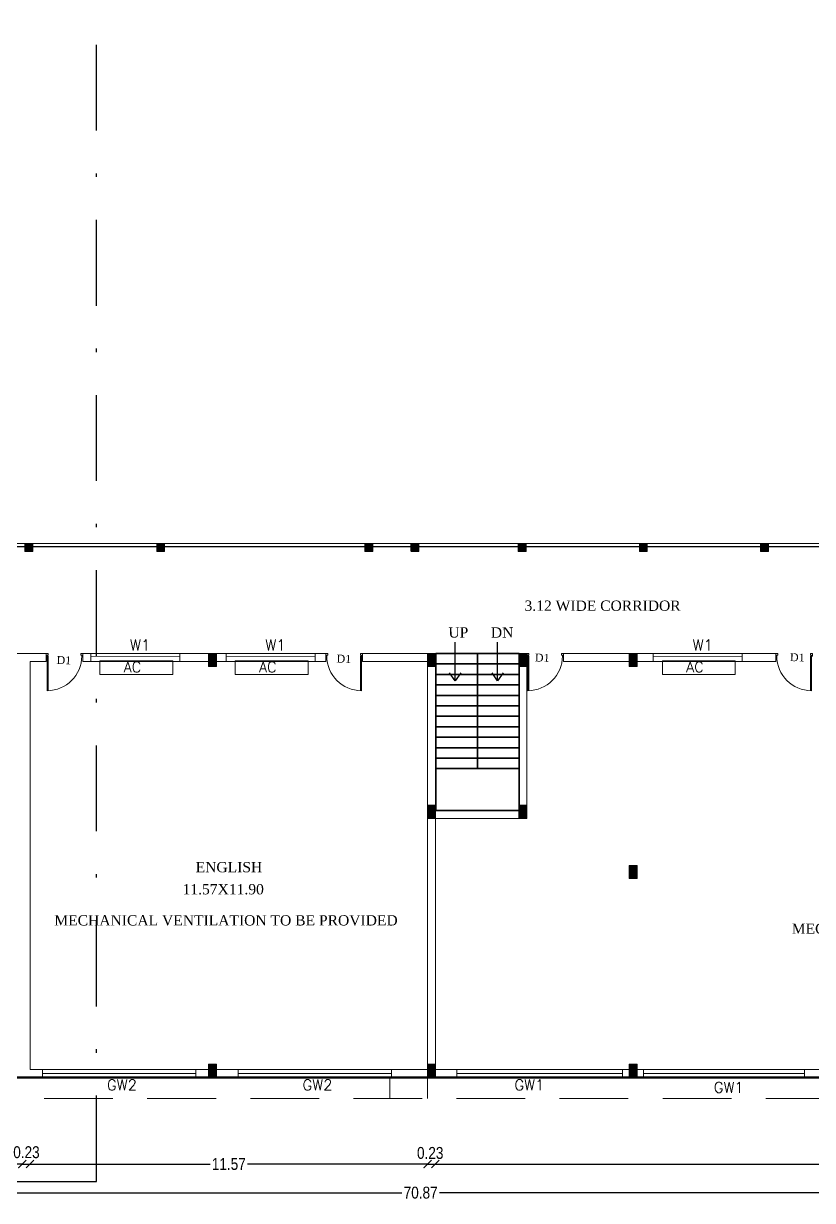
# Model space of a CAD drawing. Header units: metres. Extents: x 43 to 977, y 102 to 459.
# Drawn here: x 681.18 to 704.14, y 139.98 to 174.24 of the extents above; entities that cross this region are included whole.
import ezdxf

# ---------------------------------------------------------------- set-up
doc = ezdxf.new("R2010")
doc.units = ezdxf.units.M
doc.header["$MEASUREMENT"] = 0
doc.header["$PDMODE"] = 3
doc.linetypes.add('DASHDOT', pattern=[1, 0.5, -0.25, 0, -0.25])
doc.linetypes.add('HIDDEN', pattern=[0.375, 0.25, -0.125])
doc.layers.get('0').update_dxf_attribs({"lineweight": 0})
doc.layers.get('Defpoints').update_dxf_attribs({"lineweight": 0})
for name, color, linetype, lineweight in [('BLK_1_FLR_2_BLT_UP_AREA_DEDUCT_EXISTING', 4, 'Continuous', 35), ('Column', 1, 'Continuous', 0), ('DOOR', 1, 'Continuous', 0), ('fence', 15, 'Continuous', 0), ('hatch', 7, 'Continuous', 0), ('Layer3', 5, 'Continuous', 0), ('Staircase', 140, 'Continuous', 0), ('TE', 9, 'Continuous', 0), ('TEXT', 130, 'Continuous', 0), ('WALL', 7, 'Continuous', 0), ('WIN', 13, 'Continuous', 0)]:
    doc.layers.add(name, color=color, linetype=linetype, lineweight=lineweight)
doc.layers.add('BLK_1_FLR_2_BLT_UP_AREA_EXISTING', color=10, linetype='Continuous')
doc.styles.get("Standard").update_dxf_attribs({"font": 'romans.shx'})
doc.styles.add('style2', font='romantic.ttf')
doc.styles.add('visa', font='swissc.ttf')
doc.dimstyles.new('Copy of o3 400', dxfattribs={"dimscale": 0.23, "dimtxt": 0.9, "dimasz": 1, "dimexe": 5, "dimexo": 9, "dimgap": 0.23, "dimtad": 0, "dimlfac": 4, "dimzin": 3, "dimdsep": 46, "dimtxsty": 'visa', "dimblk": 'ARCHTICK', "dimcen": 0.09, "dimse1": 1, "dimse2": 1, "dimclrd": 7, "dimclre": 256, "dimclrt": 7, "dimadec": 0, "dimazin": 0, "dimtfac": 0.23, "dimtofl": 0, "dimtmove": 2, "dimatfit": 1, "dimldrblk": 'ARCHTICK', "dimfxl": 0, "dimtolj": 1, "dimtzin": 0, "dimarcsym": 0})
doc.dimstyles.new('o3', dxfattribs={"dimscale": 0.23, "dimtxt": 0.9, "dimasz": 1, "dimexe": 5, "dimexo": 9, "dimgap": 0.23, "dimtad": 0, "dimzin": 3, "dimdsep": 46, "dimtxsty": 'visa', "dimblk": 'ARCHTICK', "dimcen": 0.09, "dimse1": 1, "dimse2": 1, "dimclrd": 7, "dimclre": 256, "dimclrt": 7, "dimadec": 0, "dimazin": 0, "dimtfac": 0.23, "dimtofl": 0, "dimtmove": 2, "dimatfit": 1, "dimldrblk": 'ARCHTICK', "dimfxl": 0, "dimtolj": 1, "dimtzin": 0, "dimarcsym": 0})

# ---------------------------------------------------------------- blocks, each defined once
blk = doc.blocks.new('reterte')
for p, q in [((81308.8, 63026.8), (81308.8, 63060.8)), ((81309.8, 63026.8), (81309.8, 63060.8)), ((81308.8, 63026.8), (81309.8, 63026.8))]:
    blk.add_line(p, q)
for points in [[(81307.8, 63026.8), (81308.8, 63026.8), (81308.8, 63025.8), (81309.8, 63025.8), (81309.8, 63024.3), (81307.8, 63024.3)], [(81343.8, 63026.8), (81342.8, 63026.8), (81342.8, 63025.8), (81341.8, 63025.8), (81341.8, 63024.3), (81343.8, 63024.3)]]:
    blk.add_lwpolyline(points, close=True)
blk.add_arc((81308.8, 63026.8), 34, 0, 90)
blk = doc.blocks.new('_ArchTick')
at = {"color": 0, "const_width": 0.15}
blk.add_lwpolyline([(-0.5, -0.5), (0.5, 0.5)], dxfattribs=at)
blk = doc.blocks.new('*D375')
at = {"layer": 'Defpoints', "color": 0, "lineweight": 30}
for p in [(681.14, 144.473), (670.899, 144.251), (681.14, 141.037)]:
    blk.add_point(p, dxfattribs=at)
at = {"layer": 'WALL', "color": 7, "lineweight": -2}
for p, q in [((670.899, 141.037), (675.479, 141.037)), ((681.14, 141.037), (676.559, 141.037))]:
    blk.add_line(p, q, dxfattribs=at)
at = {"layer": 'WALL', "color": 7, "lineweight": -2, "xscale": 0.23, "yscale": 0.23, "zscale": 0.23, "rotation": 180}
blk.add_blockref('_ArchTick', (670.899, 141.037), dxfattribs=at)
at = {"layer": 'WALL', "color": 7, "lineweight": -2, "xscale": 0.23, "yscale": 0.23, "zscale": 0.23}
blk.add_blockref('_ArchTick', (681.14, 141.037), dxfattribs=at)
at = {"layer": 'WALL', "color": 7, "insert": (676.019, 141.037), "char_height": 0.345, "attachment_point": 5, "style": 'visa'}
blk.add_mtext('\\A1;10.24', dxfattribs=at)
blk = doc.blocks.new('*D376')
at = {"layer": 'Defpoints', "color": 0, "lineweight": 30}
for p in [(681.14, 144.473), (681.368, 144.473), (681.368, 141.037)]:
    blk.add_point(p, dxfattribs=at)
at = {"layer": 'WALL', "color": 7, "lineweight": -2}
blk.add_line((681.14, 141.037), (681.368, 141.037), dxfattribs=at)
at = {"layer": 'WALL', "color": 7, "lineweight": -2, "xscale": 0.23, "yscale": 0.23, "zscale": 0.23, "rotation": 180}
blk.add_blockref('_ArchTick', (681.14, 141.037), dxfattribs=at)
at = {"layer": 'WALL', "color": 7, "lineweight": -2, "xscale": 0.23, "yscale": 0.23, "zscale": 0.23}
blk.add_blockref('_ArchTick', (681.368, 141.037), dxfattribs=at)
at = {"layer": 'WALL', "color": 7, "insert": (681.264, 141.379), "char_height": 0.345, "attachment_point": 5, "style": 'visa'}
blk.add_mtext('\\A1;0.23', dxfattribs=at)
blk = doc.blocks.new('*D377')
at = {"layer": 'Defpoints', "color": 0, "lineweight": 30}
for p in [(681.368, 144.473), (692.938, 144.473), (692.938, 141.037)]:
    blk.add_point(p, dxfattribs=at)
at = {"layer": 'WALL', "color": 7, "lineweight": -2}
for p, q in [((681.368, 141.037), (686.613, 141.037)), ((692.938, 141.037), (687.693, 141.037))]:
    blk.add_line(p, q, dxfattribs=at)
at = {"layer": 'WALL', "color": 7, "lineweight": -2, "xscale": 0.23, "yscale": 0.23, "zscale": 0.23, "rotation": 180}
blk.add_blockref('_ArchTick', (681.368, 141.037), dxfattribs=at)
at = {"layer": 'WALL', "color": 7, "lineweight": -2, "xscale": 0.23, "yscale": 0.23, "zscale": 0.23}
blk.add_blockref('_ArchTick', (692.938, 141.037), dxfattribs=at)
at = {"layer": 'WALL', "color": 7, "insert": (687.153, 141.037), "char_height": 0.345, "attachment_point": 5, "style": 'visa'}
blk.add_mtext('\\A1;11.57', dxfattribs=at)
blk = doc.blocks.new('*D378')
at = {"layer": 'Defpoints', "color": 0, "lineweight": 30}
for p in [(692.938, 144.473), (693.166, 144.473), (693.166, 141.037)]:
    blk.add_point(p, dxfattribs=at)
at = {"layer": 'WALL', "color": 7, "lineweight": -2}
blk.add_line((692.938, 141.037), (693.166, 141.037), dxfattribs=at)
at = {"layer": 'WALL', "color": 7, "lineweight": -2, "xscale": 0.23, "yscale": 0.23, "zscale": 0.23, "rotation": 180}
blk.add_blockref('_ArchTick', (692.938, 141.037), dxfattribs=at)
at = {"layer": 'WALL', "color": 7, "lineweight": -2, "xscale": 0.23, "yscale": 0.23, "zscale": 0.23}
blk.add_blockref('_ArchTick', (693.166, 141.037), dxfattribs=at)
at = {"layer": 'WALL', "color": 7, "insert": (693.015, 141.358), "char_height": 0.345, "attachment_point": 5, "style": 'visa'}
blk.add_mtext('\\A1;0.23', dxfattribs=at)
blk = doc.blocks.new('*D379')
at = {"layer": 'Defpoints', "color": 0, "lineweight": 30}
for p in [(693.166, 144.473), (724.172, 144.473), (724.172, 141.037)]:
    blk.add_point(p, dxfattribs=at)
at = {"layer": 'WALL', "color": 7, "lineweight": -2}
for p, q in [((693.166, 141.037), (708.153, 141.037)), ((724.172, 141.037), (709.185, 141.037))]:
    blk.add_line(p, q, dxfattribs=at)
at = {"layer": 'WALL', "color": 7, "lineweight": -2, "xscale": 0.23, "yscale": 0.23, "zscale": 0.23, "rotation": 180}
blk.add_blockref('_ArchTick', (693.166, 141.037), dxfattribs=at)
at = {"layer": 'WALL', "color": 7, "lineweight": -2, "xscale": 0.23, "yscale": 0.23, "zscale": 0.23}
blk.add_blockref('_ArchTick', (724.172, 141.037), dxfattribs=at)
at = {"layer": 'WALL', "color": 7, "insert": (708.669, 141.037), "char_height": 0.345, "attachment_point": 5, "style": 'visa'}
blk.add_mtext('\\A1;31.01', dxfattribs=at)
blk = doc.blocks.new('*D385')
at = {"layer": 'Defpoints', "color": 0, "lineweight": 30}
for p in [(657.302, 143.94), (728.172, 144.077), (728.172, 140.203)]:
    blk.add_point(p, dxfattribs=at)
at = {"layer": 'WALL', "color": 7, "lineweight": -2}
for p, q in [((657.302, 140.203), (692.19, 140.203)), ((728.172, 140.203), (693.284, 140.203))]:
    blk.add_line(p, q, dxfattribs=at)
at = {"layer": 'WALL', "color": 7, "lineweight": -2, "xscale": 0.23, "yscale": 0.23, "zscale": 0.23, "rotation": 180}
blk.add_blockref('_ArchTick', (657.302, 140.203), dxfattribs=at)
at = {"layer": 'WALL', "color": 7, "lineweight": -2, "xscale": 0.23, "yscale": 0.23, "zscale": 0.23}
blk.add_blockref('_ArchTick', (728.172, 140.203), dxfattribs=at)
at = {"layer": 'WALL', "color": 7, "insert": (692.737, 140.203), "char_height": 0.345, "attachment_point": 5, "style": 'visa'}
blk.add_mtext('\\A1;70.87', dxfattribs=at)

msp = doc.modelspace()

# ---------------------------------------------------------------- hatches: boundary and pattern name
h = msp.add_hatch()
h.set_pattern_fill('ANSI31', color=256, scale=0.025396, style=0)
h.set_pattern_definition([(45, (-4746.1596215, 1821.2625484), (-0.0022447263868, 0.0022447263868), [])])
h.paths.add_polyline_path([(693.16639, 155.90184), (692.93783, 155.90184), (692.93783, 155.5209), (693.16639, 155.5209)])
h = msp.add_hatch()
h.set_pattern_fill('ANSI31', color=256, scale=0.025396, style=0)
h.set_pattern_definition([(45, (-4743.4997472, 1821.2625484), (-0.0022447263868, 0.0022447263868), [])])
h.paths.add_polyline_path([(695.82627, 155.90184), (695.5977, 155.90184), (695.5977, 155.5209), (695.82627, 155.5209)])
h = msp.add_hatch()
h.set_pattern_fill('ANSI31', color=256, scale=0.025396, style=0)
h.set_pattern_definition([(45, (-4746.1596215, 1816.843613), (-0.0022447263868, 0.0022447263868), [])])
h.paths.add_polyline_path([(693.16639, 151.48291), (692.93783, 151.48291), (692.93783, 151.10196), (693.16639, 151.10196)])
h = msp.add_hatch()
h.set_pattern_fill('ANSI31', color=256, scale=0.025396, style=0)
h.set_pattern_definition([(45, (-4743.4997472, 1816.843613), (-0.0022447263868, 0.0022447263868), [])])
h.paths.add_polyline_path([(695.82627, 151.48291), (695.5977, 151.48291), (695.5977, 151.10196), (695.82627, 151.10196)])
at = {"layer": 'hatch'}
h = msp.add_hatch(dxfattribs=at)
h.set_pattern_fill('ANSI31', color=256, scale=0.025396, style=0)
h.set_pattern_definition([(45, (-4757.87906, 1824.4608656), (-0.0022447263868, 0.0022447263868), [])])
h.paths.add_polyline_path([(681.44696, 159.10016), (681.21839, 159.10016), (681.21839, 158.87159), (681.44696, 158.87159)])
h = msp.add_hatch(dxfattribs=at)
h.set_pattern_fill('ANSI31', color=256, scale=0.025396, style=0)
h.set_pattern_definition([(45, (-4754.041488, 1824.4608656), (-0.0022447263868, 0.0022447263868), [])])
h.paths.add_polyline_path([(685.28453, 159.10016), (685.05596, 159.10016), (685.05596, 158.87159), (685.28453, 158.87159)])
h = msp.add_hatch(dxfattribs=at)
h.set_pattern_fill('ANSI31', color=256, scale=0.025396, style=0)
h.set_pattern_definition([(45, (-4747.98422, 1824.4608656), (-0.0022447263868, 0.0022447263868), [])])
h.paths.add_polyline_path([(691.3418, 159.10016), (691.11323, 159.10016), (691.11323, 158.87159), (691.3418, 158.87159)])
h = msp.add_hatch(dxfattribs=at)
h.set_pattern_fill('ANSI31', color=256, scale=0.025396, style=0)
h.set_pattern_definition([(45, (-4746.6426495, 1824.4608656), (-0.0022447263868, 0.0022447263868), [])])
h.paths.add_polyline_path([(692.68337, 159.10016), (692.4548, 159.10016), (692.4548, 158.87159), (692.68337, 158.87159)])
h = msp.add_hatch(dxfattribs=at)
h.set_pattern_fill('ANSI31', color=256, scale=0.025396, style=0)
h.set_pattern_definition([(45, (-4743.5189194, 1824.4608656), (-0.0022447263868, 0.0022447263868), [])])
h.paths.add_polyline_path([(695.8071, 159.10016), (695.57853, 159.10016), (695.57853, 158.87159), (695.8071, 158.87159)])
h = msp.add_hatch(dxfattribs=at)
h.set_pattern_fill('ANSI31', color=256, scale=0.025396, style=0)
h.set_pattern_definition([(45, (-4739.9939145, 1824.4608656), (-0.0022447263868, 0.0022447263868), [])])
h.paths.add_polyline_path([(699.3321, 159.10016), (699.10354, 159.10016), (699.10354, 158.87159), (699.3321, 158.87159)])
h = msp.add_hatch(dxfattribs=at)
h.set_pattern_fill('ANSI31', color=256, scale=0.025396, style=0)
h.set_pattern_definition([(45, (-4736.4689097, 1824.4608656), (-0.0022447263868, 0.0022447263868), [])])
h.paths.add_polyline_path([(702.85711, 159.10016), (702.62854, 159.10016), (702.62854, 158.87159), (702.85711, 158.87159)])
h = msp.add_hatch(dxfattribs=at)
h.set_pattern_fill('ANSI31', color=256, scale=0.025396, style=0)
h.set_pattern_definition([(45, (-4752.5340525, 1821.2625484), (-0.0022447263868, 0.0022447263868), [])])
h.paths.add_polyline_path([(686.79196, 155.90184), (686.5634, 155.90184), (686.5634, 155.5209), (686.79196, 155.5209)])
h = msp.add_hatch(dxfattribs=at)
h.set_pattern_fill('ANSI31', color=256, scale=0.025396, style=0)
h.set_pattern_definition([(45, (-4740.2910464, 1821.2625484), (-0.0022447263868, 0.0022447263868), [])])
h.paths.add_polyline_path([(699.03497, 155.90184), (698.8064, 155.90184), (698.8064, 155.5209), (699.03497, 155.5209)])
h = msp.add_hatch(dxfattribs=at)
h.set_pattern_fill('ANSI31', color=256, scale=0.025396, style=0)
h.set_pattern_definition([(45, (-4740.2910464, 1815.0912766), (-0.0022447263868, 0.0022447263868), [])])
h.paths.add_polyline_path([(699.03497, 149.73057), (698.8064, 149.73057), (698.8064, 149.34963), (699.03497, 149.34963)])
h = msp.add_hatch(dxfattribs=at)
h.set_pattern_fill('ANSI31', color=256, scale=0.025396, style=0)
h.set_pattern_definition([(45, (-4752.5340525, 1809.3009476), (-0.0022447263868, 0.0022447263868), [])])
h.paths.add_polyline_path([(686.79196, 143.94024), (686.5634, 143.94024), (686.5634, 143.5593), (686.79196, 143.5593)])
h = msp.add_hatch(dxfattribs=at)
h.set_pattern_fill('ANSI31', color=256, scale=0.025396, style=0)
h.set_pattern_definition([(45, (-4746.1596215, 1809.3009476), (-0.0022447263868, 0.0022447263868), [])])
h.paths.add_polyline_path([(693.16639, 143.94024), (692.93783, 143.94024), (692.93783, 143.5593), (693.16639, 143.5593)])
h = msp.add_hatch(dxfattribs=at)
h.set_pattern_fill('ANSI31', color=256, scale=0.025396, style=0)
h.set_pattern_definition([(45, (-4740.2910464, 1809.3009476), (-0.0022447263868, 0.0022447263868), [])])
h.paths.add_polyline_path([(699.03497, 143.94024), (698.8064, 143.94024), (698.8064, 143.5593), (699.03497, 143.5593)])

# ---------------------------------------------------------------- linework, layer by layer
for p, q in [((692.93783, 155.90184), (692.93783, 151.10196)), ((693.16639, 155.90184), (692.93783, 155.90184)), ((695.5977, 155.90184), (693.16639, 155.90184)), ((693.16639, 155.90184), (693.16639, 151.33053)), ((695.5977, 155.59709), (693.16639, 155.59709)), ((694.38205, 152.54955), (694.38205, 155.90184)), ((695.82627, 155.90184), (695.5977, 155.90184)), ((695.5977, 151.33053), (695.5977, 155.90184)), ((695.5977, 155.90184), (695.82627, 155.90184)), ((695.82627, 155.67328), (695.82627, 155.90184)), ((695.82627, 155.67328), (695.82627, 155.90184)), ((695.82627, 151.10196), (695.82627, 155.90184)), ((695.82627, 155.67328), (695.82627, 155.67328)), ((695.83479, 155.67328), (695.83479, 155.90184)), ((695.5977, 155.29233), (693.16639, 155.29233)), ((695.5977, 154.98758), (693.16639, 154.98758)), ((695.5977, 154.68283), (693.16639, 154.68283)), ((695.5977, 154.37807), (693.16639, 154.37807)), ((695.5977, 154.07332), (693.16639, 154.07332)), ((695.5977, 153.76856), (693.16639, 153.76856)), ((695.5977, 153.46381), (693.16639, 153.46381)), ((695.5977, 153.15905), (693.16639, 153.15905)), ((695.5977, 152.8543), (693.16639, 152.8543)), ((695.5977, 152.54955), (693.16639, 152.54955)), ((693.16639, 151.33053), (695.5977, 151.33053)), ((692.93783, 151.10196), (695.82627, 151.10196))]:
    msp.add_line(p, q)
at = {"lineweight": 35, "ltscale": 20}
for p, q in [((693.17493, 155.90184), (694.39058, 155.90184)), ((693.17493, 155.59709), (694.39058, 155.59709)), ((694.39058, 155.90184), (695.60624, 155.90184)), ((694.39058, 155.59709), (695.60624, 155.59709)), ((693.17493, 155.29233), (694.39058, 155.29233)), ((694.39058, 155.29233), (695.60624, 155.29233)), ((693.17493, 154.98758), (694.39058, 154.98758)), ((694.39058, 154.98758), (695.60624, 154.98758)), ((693.17493, 154.68283), (694.39058, 154.68283)), ((694.39058, 154.68283), (695.60624, 154.68283)), ((693.17493, 154.37807), (694.39058, 154.37807)), ((694.39058, 154.37807), (695.60624, 154.37807)), ((693.17493, 154.07332), (694.39058, 154.07332)), ((694.39058, 154.07332), (695.60624, 154.07332)), ((693.17493, 153.76856), (694.39058, 153.76856)), ((694.39058, 153.76856), (695.60624, 153.76856)), ((693.17493, 153.46381), (694.39058, 153.46381)), ((694.39058, 153.46381), (695.60624, 153.46381)), ((693.17493, 153.15905), (694.39058, 153.15905)), ((693.17493, 152.8543), (694.39058, 152.8543)), ((694.39058, 153.15905), (695.60624, 153.15905)), ((694.39058, 152.8543), (695.60624, 152.8543)), ((693.17493, 152.54955), (694.39058, 152.54955)), ((694.39058, 152.54955), (695.60624, 152.54955))]:
    msp.add_line(p, q, dxfattribs=at)
at = {"ltscale": 45}
msp.add_lwpolyline([(695.82627, 151.10196), (692.93783, 151.10196), (692.93783, 155.90184), (695.82627, 155.90184)], close=True, dxfattribs=at)
for points in [[(692.93783, 155.90184), (693.16639, 155.90184), (693.16639, 155.5209), (692.93783, 155.5209)], [(695.5977, 155.90184), (695.82627, 155.90184), (695.82627, 155.5209), (695.5977, 155.5209)], [(692.93783, 151.48291), (693.16639, 151.48291), (693.16639, 151.10196), (692.93783, 151.10196)], [(695.5977, 151.48291), (695.82627, 151.48291), (695.82627, 151.10196), (695.5977, 151.10196)]]:
    msp.add_lwpolyline(points, close=True)
at = {"lineweight": 35, "ltscale": 20}
for points in [[(693.17493, 155.90184), (695.60624, 155.90184), (695.60624, 151.33053), (693.17493, 151.33053)], [(693.17493, 155.90184), (694.39058, 155.90184), (694.39058, 152.54955), (693.17493, 152.54955)], [(694.39058, 152.54955), (695.60624, 152.54955), (695.60624, 155.90184), (694.39058, 155.90184)], [(695.60624, 152.54955), (693.17493, 152.54955), (693.17493, 151.33053), (695.60624, 151.33053)]]:
    msp.add_lwpolyline(points, close=True, dxfattribs=at)
at = {"layer": 'BLK_1_FLR_2_BLT_UP_AREA_DEDUCT_EXISTING', "color": 26, "lineweight": 35}
msp.add_lwpolyline([(668.55031, 159.02023), (713.7498, 159.00736)], dxfattribs=at)
at = {"layer": 'BLK_1_FLR_2_BLT_UP_AREA_EXISTING', "color": 26, "lineweight": 50}
msp.add_lwpolyline([(724.81586, 195.69991), (725.13503, 194.73605), (725.44216, 193.7683), (725.73722, 192.7968), (726.02014, 191.82169), (726.2909, 190.84314), (726.54944, 189.86128), (726.79573, 188.87629), (727.02972, 187.8883), (727.25139, 186.89747), (727.4607, 185.90396), (727.8421, 183.90949), (728.01413, 182.90885), (728.07929, 182.50905), (728.17369, 181.90615), (728.17531, 143.55723), (657.30425, 143.55723)], dxfattribs=at)
at = {"layer": 'Column'}
for points in [[(681.21839, 159.10016), (681.44696, 159.10016), (681.44696, 158.87159), (681.21839, 158.87159)], [(685.05596, 159.10016), (685.28453, 159.10016), (685.28453, 158.87159), (685.05596, 158.87159)], [(691.11323, 159.10016), (691.3418, 159.10016), (691.3418, 158.87159), (691.11323, 158.87159)], [(695.57853, 159.10016), (695.8071, 159.10016), (695.8071, 158.87159), (695.57853, 158.87159)], [(699.10354, 159.10016), (699.3321, 159.10016), (699.3321, 158.87159), (699.10354, 158.87159)], [(702.62854, 159.10016), (702.85711, 159.10016), (702.85711, 158.87159), (702.62854, 158.87159)], [(686.5634, 155.90184), (686.79196, 155.90184), (686.79196, 155.5209), (686.5634, 155.5209)], [(698.8064, 155.90184), (699.03497, 155.90184), (699.03497, 155.5209), (698.8064, 155.5209)], [(698.8064, 149.73057), (699.03497, 149.73057), (699.03497, 149.34963), (698.8064, 149.34963)], [(686.5634, 143.94024), (686.79196, 143.94024), (686.79196, 143.5593), (686.5634, 143.5593)], [(692.93783, 143.94024), (693.16639, 143.94024), (693.16639, 143.5593), (692.93783, 143.5593)], [(698.8064, 143.94024), (699.03497, 143.94024), (699.03497, 143.5593), (698.8064, 143.5593)]]:
    msp.add_lwpolyline(points, close=True, dxfattribs=at)
at = {"layer": 'fence', "linetype": 'HIDDEN', "ltscale": 10}
for p, q in [((691.83752, 142.94979), (691.83752, 143.5593)), ((692.93783, 143.5593), (692.93783, 142.94979))]:
    msp.add_line(p, q, dxfattribs=at)
at = {"layer": 'fence', "linetype": 'HIDDEN', "ltscale": 8}
msp.add_line((728.7811, 142.94979), (656.69265, 142.94979), dxfattribs=at)
at = {"layer": 'Layer3', "linetype": 'DASHDOT', "lineweight": -3, "ltscale": 5}
msp.add_line((683.30249, 140.52822), (683.30249, 264.63727), dxfattribs=at)
at = {"layer": 'Layer3', "linetype": 'DASHDOT', "lineweight": 30, "ltscale": 100}
msp.add_line((680.29129, 140.52822), (683.30249, 140.52822), dxfattribs=at)
at = {"layer": 'Staircase'}
for p, q in [((668.53877, 159.10176), (716.5474, 159.10176)), ((691.83752, 143.5593), (692.93783, 143.5593)), ((691.83752, 143.5593), (692.93783, 143.5593)), ((691.83752, 143.5593), (692.93783, 143.5593))]:
    msp.add_line(p, q, dxfattribs=at)
at = {"layer": 'WALL'}
for p, q in [((691.35056, 159.10016), (691.12199, 159.10016)), ((680.66473, 155.90184), (681.8353, 155.90184)), ((681.36811, 143.78786), (681.36811, 155.67328)), ((681.36811, 155.67328), (681.8353, 155.67328)), ((681.8353, 155.67328), (681.8353, 155.90184)), ((682.90194, 155.90184), (689.97735, 155.90184)), ((682.90194, 155.67328), (682.90194, 155.90184)), ((682.90194, 155.67328), (689.97735, 155.67328)), ((683.13571, 155.67328), (683.13571, 155.90184)), ((685.72612, 155.67328), (685.72612, 155.90184)), ((687.07459, 155.67328), (687.07459, 155.90184)), ((689.665, 155.67328), (689.665, 155.90184)), ((689.97735, 155.67328), (689.97735, 155.90184)), ((691.04399, 155.90184), (691.83752, 155.90184)), ((691.04399, 155.67328), (691.04399, 155.90184)), ((691.04399, 155.67328), (692.93783, 155.67328)), ((692.93783, 155.90184), (691.83752, 155.90184)), ((692.93783, 143.5593), (692.93783, 155.90184)), ((693.16639, 143.78786), (693.16639, 155.67328)), ((696.89291, 155.67328), (696.89291, 155.90184)), ((703.07347, 155.90184), (696.89291, 155.90184)), ((703.07347, 155.67328), (696.89291, 155.67328)), ((699.50674, 155.67328), (699.50674, 155.90184)), ((702.09716, 155.67328), (702.09716, 155.90184)), ((703.07347, 155.67328), (703.07347, 155.90184)), ((692.93783, 143.78786), (681.36811, 143.78786)), ((681.73321, 143.78786), (681.73321, 143.5593)), ((686.19296, 143.78786), (686.19296, 143.5593)), ((687.42444, 143.78786), (687.42444, 143.5593)), ((691.88419, 143.78786), (691.88419, 143.5593)), ((693.7886, 143.78786), (693.16639, 143.78786)), ((693.7886, 143.5593), (693.7886, 143.78786)), ((699.22544, 143.78786), (698.61593, 143.78786)), ((698.61593, 143.78786), (698.61593, 143.5593)), ((699.22544, 143.78786), (699.22544, 143.5593)), ((704.52106, 143.78786), (703.91155, 143.78786)), ((703.91155, 143.5593), (703.91155, 143.78786)), ((686.95134, 143.5593), (671.50821, 143.5593)), ((686.95134, 143.5593), (692.93783, 143.5593)), ((693.7886, 143.5593), (692.93783, 143.5593)), ((699.22544, 143.5593), (698.61593, 143.5593)), ((705.35913, 143.5593), (703.91155, 143.5593))]:
    msp.add_line(p, q, dxfattribs=at)
at = {"layer": 'WALL', "color": 7}
msp.add_lwpolyline([(699.24823, 207.87336), (699.24823, 212.91923), (702.49948, 212.91924, -0.20084578), (716.58357, 159.02397), (716.58357, 159.02397), (716.58357, 159.02397), (713.74974, 159.01271), (668.55026, 159.02557, -0.20299324), (682.47834, 212.91924), (685.53096, 212.91924), (685.53096, 207.89157), (699.24823, 207.87336), (699.24823, 212.91923), (702.49948, 212.91924)], format="xyb", dxfattribs=at)
at = {"layer": 'WIN', "color": 7}
for p, q in [((683.13571, 155.90184), (685.72612, 155.90184)), ((685.72612, 155.67328), (683.13571, 155.67328)), ((687.07459, 155.90184), (689.665, 155.90184)), ((689.665, 155.67328), (687.07459, 155.67328)), ((699.50674, 155.90184), (702.09716, 155.90184)), ((702.09716, 155.67328), (699.50674, 155.67328)), ((681.73321, 143.78786), (686.19296, 143.78786)), ((687.42444, 143.78786), (691.88419, 143.78786)), ((693.7886, 143.78786), (698.61593, 143.78786)), ((703.91155, 143.78786), (699.22544, 143.78786)), ((686.19296, 143.5593), (681.73321, 143.5593)), ((691.88419, 143.5593), (687.42444, 143.5593)), ((698.61593, 143.5593), (693.7886, 143.5593)), ((699.22544, 143.5593), (703.91155, 143.5593))]:
    msp.add_line(p, q, dxfattribs=at)
at = {"layer": 'WIN', "const_width": 0.0254}
for points in [[(683.13571, 155.82097), (685.72612, 155.82097)], [(687.07459, 155.82097), (689.665, 155.82097)], [(699.50674, 155.82097), (702.09716, 155.82097)], [(681.73321, 143.67358), (686.19296, 143.67358)], [(687.42444, 143.67358), (691.88419, 143.67358)], [(693.7886, 143.67358), (698.61593, 143.67358)], [(703.91155, 143.67358), (699.22544, 143.67358)]]:
    msp.add_lwpolyline(points, dxfattribs=at)
at = {"layer": 'WIN', "lineweight": 9}
for points in [[(683.40023, 155.68811), (685.52043, 155.68811), (685.52043, 155.28861), (683.40023, 155.28861)], [(687.3391, 155.68811), (689.45931, 155.68811), (689.45931, 155.28861), (687.3391, 155.28861)], [(699.77126, 155.68811), (701.89146, 155.68811), (701.89146, 155.28861), (699.77126, 155.28861)]]:
    msp.add_lwpolyline(points, close=True, dxfattribs=at)

# ---------------------------------------------------------------- block references
at = {"layer": 'DOOR', "yscale": 0.0296529160508135, "rotation": 180}
for p, xscale, zscale in [((-1729.1776, 2024.75623), -0.0296529160508135, 0.0296529160506663), ((3102.0569, 2024.75623), 0.0296529160508135, 0.0296529160508135), ((-1715.18751, 2024.75623), -0.0296529160508135, 0.0296529160506663), ((3115.15302, 2024.75623), 0.0296529160508135, 0.0296529160508135)]:
    msp.add_blockref('reterte', p, dxfattribs=dict(at, xscale=xscale, zscale=zscale))

# ---------------------------------------------------------------- texts
at = {"layer": 'TEXT', "color": 4, "style": 'style2'}
for s, height, rotation, p in [('UP', 0.3, 0.759085, (693.54689, 156.36227)), ('DN', 0.3, 0.759085, (694.78214, 156.36227)), ('D1', 0.23, 357.807084, (682.13724, 155.60251)), ('D1', 0.23, 357.807084, (690.28688, 155.6429)), ('D1', 0.23, 357.807084, (696.05886, 155.67286)), ('D1', 0.23, 357.807084, (703.48274, 155.68327))]:
    msp.add_text(s, height=height, rotation=rotation, dxfattribs=at).set_placement(p)
for s, p in [('ENGLISH', (686.18848, 149.53142)), ('11.57X11.90', (685.80706, 148.88851)), ('MECHANICAL VENTILATION TO BE PROVIDED', (682.07487, 147.98284)), ('MECHANICAL VENTILATION TO BE PROVIDED', (703.53754, 147.73999))]:
    msp.add_text(s, height=0.3, dxfattribs=at).set_placement(p)
at = {"layer": 'TEXT', "color": 4, "insert": (695.75992, 157.44463), "char_height": 0.3, "width": 13.116707, "attachment_point": 1, "style": 'style2'}
msp.add_mtext('3.12 WIDE CORRIDOR', dxfattribs=at)
at = {"layer": 'WALL'}
for s, p in [('W1', (684.27944, 155.99298)), ('W1', (688.21831, 155.99298)), ('W1', (700.65047, 155.99298)), ('GW2', (683.6067, 143.18521)), ('GW2', (689.29793, 143.18521)), ('GW1', (695.46595, 143.18521)), ('GW1', (701.26949, 143.11206))]:
    msp.add_text(s, height=0.313036, dxfattribs=at).set_placement(p)
at = {"layer": 'WIN', "lineweight": 9}
for p in [(684.09242, 155.35636), (688.0313, 155.35636), (700.46345, 155.35636)]:
    msp.add_text('AC', height=0.304754, dxfattribs=at).set_placement(p)

# ---------------------------------------------------------------- dimensions: what is measured, and where the dimension line sits
at = {"layer": 'WALL'}
for base, p1, p2, picture, middle in [((681.13954, 141.03673), (670.8987, 144.25105), (681.13954, 144.47314), '*D375', (676.01912, 141.03673)), ((692.93783, 141.03673), (681.36811, 144.47314), (692.93783, 144.47314), '*D377', (687.15297, 141.03673)), ((724.17169, 141.03673), (693.16639, 144.47314), (724.17169, 144.47314), '*D379', (708.66904, 141.03673)), ((728.17159, 140.2027), (657.30215, 143.94024), (728.17159, 144.07683), '*D385', (692.73687, 140.2027))]:
    dim = msp.add_linear_dim(base=base, p1=p1, p2=p2, dimstyle='o3', override={"dimtxt": 1.5, "dimpost": '\\X'}, dxfattribs=at)
    dim.commit()
    dim.dimension.update_dxf_attribs({"geometry": picture, "text_midpoint": middle})
for base, p1, p2, picture, middle in [((681.36811, 141.03673), (681.13954, 144.47314), (681.36811, 144.47314), '*D376', (681.26385, 141.37879)), ((693.16639, 141.03673), (692.93783, 144.47314), (693.16639, 144.47314), '*D378', (693.01515, 141.35813))]:
    dim = msp.add_linear_dim(base=base, p1=p1, p2=p2, dimstyle='o3', override={"dimtxt": 1.5, "dimpost": '\\X'}, dxfattribs=at)
    dim.commit()
    dim.dimension.update_dxf_attribs({"geometry": picture, "text_midpoint": middle, "dimtype": 160})

# ---------------------------------------------------------------- leaders
at = {"layer": 'TE', "color": 22, "ltscale": 20}
for points in [[(693.74293, 155.10633), (693.74293, 156.23034)], [(694.97818, 155.10633), (694.97818, 156.23034)]]:
    msp.add_leader(points, dimstyle='Copy of o3 400', override={"dimtxt": 1, "dimldrblk": 'Open90'}, dxfattribs=at)

doc.saveas('drawing.dxf')
